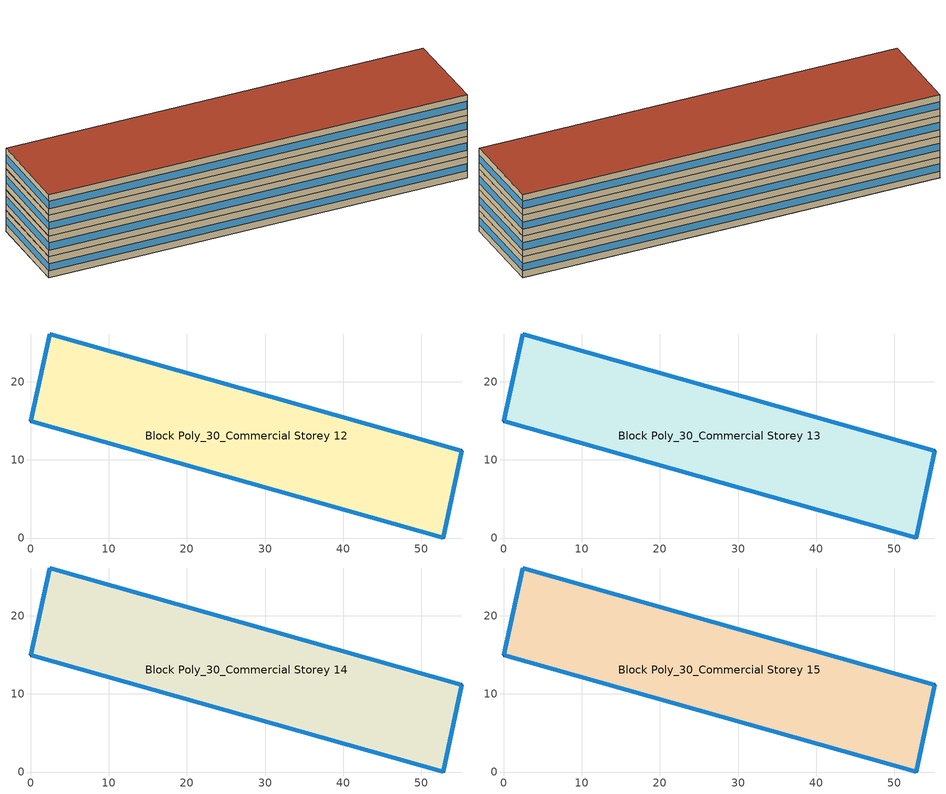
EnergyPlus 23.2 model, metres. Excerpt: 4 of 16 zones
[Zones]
Block Poly_30_Commercial Storey 12
 floor to Block Poly_30_Commercial Storey 11 (HSCWZ_Public&Industrial_2005_FloorSlab): 55.19,11.16 52.84,0 0,14.97 2.45,26.13 z36
 wall outside (HSCWZ_Public&Industrial_2005_ExtWall): 0,14.97 52.84,0 55.19,11.16 2.45,26.13 0,14.97 z36:39
 window (HSCWZ_Public&Industrial_2005_Win): 0.03,14.96 52.81,0.01 / 52.84,0.01 55.19,11.16 / 55.16,11.17 2.48,26.12 / 2.45,26.12 0,14.97 z36.98:38.02
Block Poly_30_Commercial Storey 13
 floor to Block Poly_30_Commercial Storey 12 (HSCWZ_Public&Industrial_2005_FloorSlab): 55.19,11.16 52.84,0 0,14.97 2.45,26.13 z39
 wall outside (HSCWZ_Public&Industrial_2005_ExtWall): 0,14.97 52.84,0 55.19,11.16 2.45,26.13 0,14.97 z39:42
 window (HSCWZ_Public&Industrial_2005_Win): 0.03,14.96 52.81,0.01 / 52.84,0.01 55.19,11.16 / 55.16,11.17 2.48,26.12 / 2.45,26.12 0,14.97 z39.98:41.02
Block Poly_30_Commercial Storey 14
 floor to Block Poly_30_Commercial Storey 13 (HSCWZ_Public&Industrial_2005_FloorSlab): 55.19,11.16 52.84,0 0,14.97 2.45,26.13 z42
 wall outside (HSCWZ_Public&Industrial_2005_ExtWall): 0,14.97 52.84,0 55.19,11.16 2.45,26.13 0,14.97 z42:45
 window (HSCWZ_Public&Industrial_2005_Win): 0.03,14.96 52.81,0.01 / 52.84,0.01 55.19,11.16 / 55.16,11.17 2.48,26.12 / 2.45,26.12 0,14.97 z42.98:44.02
Block Poly_30_Commercial Storey 15
 floor to Block Poly_30_Commercial Storey 14 (HSCWZ_Public&Industrial_2005_FloorSlab): 55.19,11.16 52.84,0 0,14.97 2.45,26.13 z45
 wall outside (HSCWZ_Public&Industrial_2005_ExtWall): 0,14.97 52.84,0 55.19,11.16 2.45,26.13 0,14.97 z45:48
 window (HSCWZ_Public&Industrial_2005_Win): 0.03,14.96 52.81,0.01 / 52.84,0.01 55.19,11.16 / 55.16,11.17 2.48,26.12 / 2.45,26.12 0,14.97 z45.98:47.02
 roof outside (HSCWZ_Public&Industrial_2005_Roof): 52.84,0 55.19,11.16 2.45,26.13 0,14.97 z48
[BUILDING]
shang4hai3shi4_Commercial_3_3_2005: North Axis=0; Terrain=City; Loads Convergence Tolerance Value=0.04; Temperature Convergence Tolerance Value=0.4; Solar Distribution=FullExterior; Maximum Number of Warmup Days=25; Minimum Number of Warmup Days=1
[MATERIAL] Thermal Absorptance=0.9; Solar Absorptance=0.7; Visible Absorptance=0.7
Name | Roughness | Thickness | Conductivity | Density | Specific Heat
Concrete | MediumRough | 0.1 | 1.7 | 2240 | 900
Brick | MediumRough | 0.1 | 0.72 | 1920 | 840
Tile | Smooth | 0.02 | 1.3 | 2200 | 900
AsphaltFelt | Smooth | 0.01 | 0.2 | 960 | 1000
Insulation 0.011 | Rough | 0.011 | 0.04 | 40 | 1500
Insulation 0.021 | Rough | 0.021 | 0.04 | 40 | 1500
Insulation 0.022 | Rough | 0.022 | 0.04 | 40 | 1500
[WINDOWMATERIAL:SIMPLEGLAZINGSYSTEM]
HSCWZ_Public&Industrial_2005_Win_material: UFactor=3.175; Solar Heat Gain Coefficient=0.485
[CONSTRUCTION]
HSCWZ_Public&Industrial_2005_FloorSlab: Tile, Concrete, Insulation 0.021, Concrete, Tile
HSCWZ_Public&Industrial_2005_Win: HSCWZ_Public&Industrial_2005_Win_material
HSCWZ_Public&Industrial_2005_Roof: AsphaltFelt, Concrete, Insulation 0.022
HSCWZ_Public&Industrial_2005_ExtWall: Brick, Concrete, Insulation 0.011
[ZONE] Type=1; Multiplier=1; Ceiling Height=autocalculate; Volume=autocalculate; Floor Area=autocalculate; Part of Total Floor Area=Yes
Block Poly_30_Commercial Storey 12; Block Poly_30_Commercial Storey 13; Block Poly_30_Commercial Storey 14; Block Poly_30_Commercial Storey 15
[PEOPLE] Number of People Schedule=People_Schedule; Number of People Calculation Method=Area/Person; Floor Area per Person=3.5; Fraction Radiant=0.3; Sensible Heat Fraction=autocalculate; Activity Level Schedule=CN_GenericActivityLevel; Carbon Dioxide Generation Rate=3.82e-08; Enable ASHRAE 55 Comfort Warnings=No; Mean Radiant Temperature Calculation Type=ZoneAveraged; Clothing Insulation Calculation Method=ClothingInsulationSchedule; Cold Stress Temperature Threshold=15.56; Heat Stress Temperature Threshold=30
Name | Zone or ZoneList or Space or SpaceList
People_Block Poly_30_Commercial Storey 12 | Block Poly_30_Commercial Storey 12
People_Block Poly_30_Commercial Storey 13 | Block Poly_30_Commercial Storey 13
People_Block Poly_30_Commercial Storey 14 | Block Poly_30_Commercial Storey 14
People_Block Poly_30_Commercial Storey 15 | Block Poly_30_Commercial Storey 15
[LIGHTS] Schedule=Lights_Schedule; Design Level Calculation Method=Watts/Area; Watts per Zone Floor Area=15; Return Air Fraction=0; Fraction Radiant=0; Fraction Visible=0; Fraction Replaceable=1; EndUse Subcategory=General; Return Air Fraction Calculated from Plenum Temperature=No; Return Air Fraction Function of Plenum Temperature Coefficient 1=0; Return Air Fraction Function of Plenum Temperature Coefficient 2=0
Name | Zone or ZoneList or Space or SpaceList
Lights_Block Poly_30_Commercial Storey 12 | Block Poly_30_Commercial Storey 12
Lights_Block Poly_30_Commercial Storey 13 | Block Poly_30_Commercial Storey 13
Lights_Block Poly_30_Commercial Storey 14 | Block Poly_30_Commercial Storey 14
Lights_Block Poly_30_Commercial Storey 15 | Block Poly_30_Commercial Storey 15
[ELECTRICEQUIPMENT] Schedule=ElectricEquipment_Schedule; Design Level Calculation Method=Watts/Area; Watts per Zone Floor Area=13; Fraction Latent=0; Fraction Radiant=0; Fraction Lost=0; EndUse Subcategory=General
Name | Zone or ZoneList or Space or SpaceList
ElectricEquipment_Block Poly_30_Commercial Storey 12 | Block Poly_30_Commercial Storey 12
ElectricEquipment_Block Poly_30_Commercial Storey 13 | Block Poly_30_Commercial Storey 13
ElectricEquipment_Block Poly_30_Commercial Storey 14 | Block Poly_30_Commercial Storey 14
ElectricEquipment_Block Poly_30_Commercial Storey 15 | Block Poly_30_Commercial Storey 15
[ZONEINFILTRATION:DESIGNFLOWRATE] Schedule=AirEx_ConditionedTime_Schedule; Design Flow Rate Calculation Method=AirChanges/Hour; Air Changes per Hour=1; Constant Term Coefficient=1; Temperature Term Coefficient=0; Velocity Term Coefficient=0; Velocity Squared Term Coefficient=0
Name | Zone or ZoneList or Space or SpaceList
Infil 13 | Block Poly_30_Commercial Storey 12
Infil 14 | Block Poly_30_Commercial Storey 13
Infil 15 | Block Poly_30_Commercial Storey 14
Infil 16 | Block Poly_30_Commercial Storey 15
[HVACTEMPLATE:ZONE:IDEALLOADSAIRSYSTEM] Template Thermostat=HVACTemp; System Availability Schedule=HVAC_ConditionedTime_Schedule; Maximum Heating Supply Air Temperature=50; Minimum Cooling Supply Air Temperature=13; Maximum Heating Supply Air Humidity Ratio=0.0156; Minimum Cooling Supply Air Humidity Ratio=0.0077; Heating Limit=NoLimit; Cooling Limit=NoLimit; Heating Availability Schedule=Heating_Period_Schedule; Cooling Availability Schedule=Cooling_Period_Schedule; Dehumidification Control Type=ConstantSensibleHeatRatio; Cooling Sensible Heat Ratio=0.7; Dehumidification Setpoint=60; Humidification Control Type=None; Humidification Setpoint=30; Outdoor Air Method=None; Outdoor Air Flow Rate per Person=0.00944; Outdoor Air Flow Rate per Zone Floor Area=0; Outdoor Air Flow Rate per Zone=0; Demand Controlled Ventilation Type=None; Outdoor Air Economizer Type=NoEconomizer; Heat Recovery Type=None; Sensible Heat Recovery Effectiveness=0.7; Latent Heat Recovery Effectiveness=0.65
Block Poly_30_Commercial Storey 12; Block Poly_30_Commercial Storey 13; Block Poly_30_Commercial Storey 14; Block Poly_30_Commercial Storey 15
[SCHEDULE:COMPACT]
People_Schedule: Through: 12/31, For: AllDays, Until: 08:00, 0, Until: 09:00, 0.2, Until: 10:00, 0.5, Until: 20:00, 0.8, Until: 21:00, 0.7, Until: 22:00, 0.5, Until: 24:00, 0
Lights_Schedule: Through: 12/31, For: AllDays, Until: 08:00, 0.1, Until: 09:00, 0.5, Until: 17:00, 0.6, Until: 18:00, 0.8, Until: 19:00, 0.9, Until: 22:00, 1, Until: 24:00, 0.1
ElectricEquipment_Schedule: Through: 12/31, For: AllDays, Until: 08:00, 0, Until: 09:00, 0.3, Until: 10:00, 0.5, Until: 20:00, 0.8, Until: 21:00, 0.7, Until: 22:00, 0.5, Until: 24:00, 0
Heating_Period_Schedule: Through: 04/15, For: AllDays, Until: 24:00, 1, Through: 11/01, For: AllDays, Until: 24:00, 0, Through: 12/31, For: AllDays, Until: 24:00, 1
Cooling_Period_Schedule: Through: 04/15, For: AllDays, Until: 24:00, 0, Through: 10/31, For: AllDays, Until: 24:00, 1, Through: 12/31, For: AllDays, Until: 24:00, 0
HVAC_ConditionedTime_Schedule: Through: 12/31, For: AllDays, Until: 09:00, 0, Until: 21:00, 1, Until: 24:00, 0
AirEx_ConditionedTime_Schedule: Through: 12/31, For: AllDays, Until: 08:00, 0, Until: 22:00, 3, Until: 24:00, 0
CN_GenericActivityLevel: Through: 12/31, For: Weekdays, Until: 08:00, 80, Until: 18:00, 120, Until: 24:00, 80, For: AllOtherDays, Until: 24:00, 80
